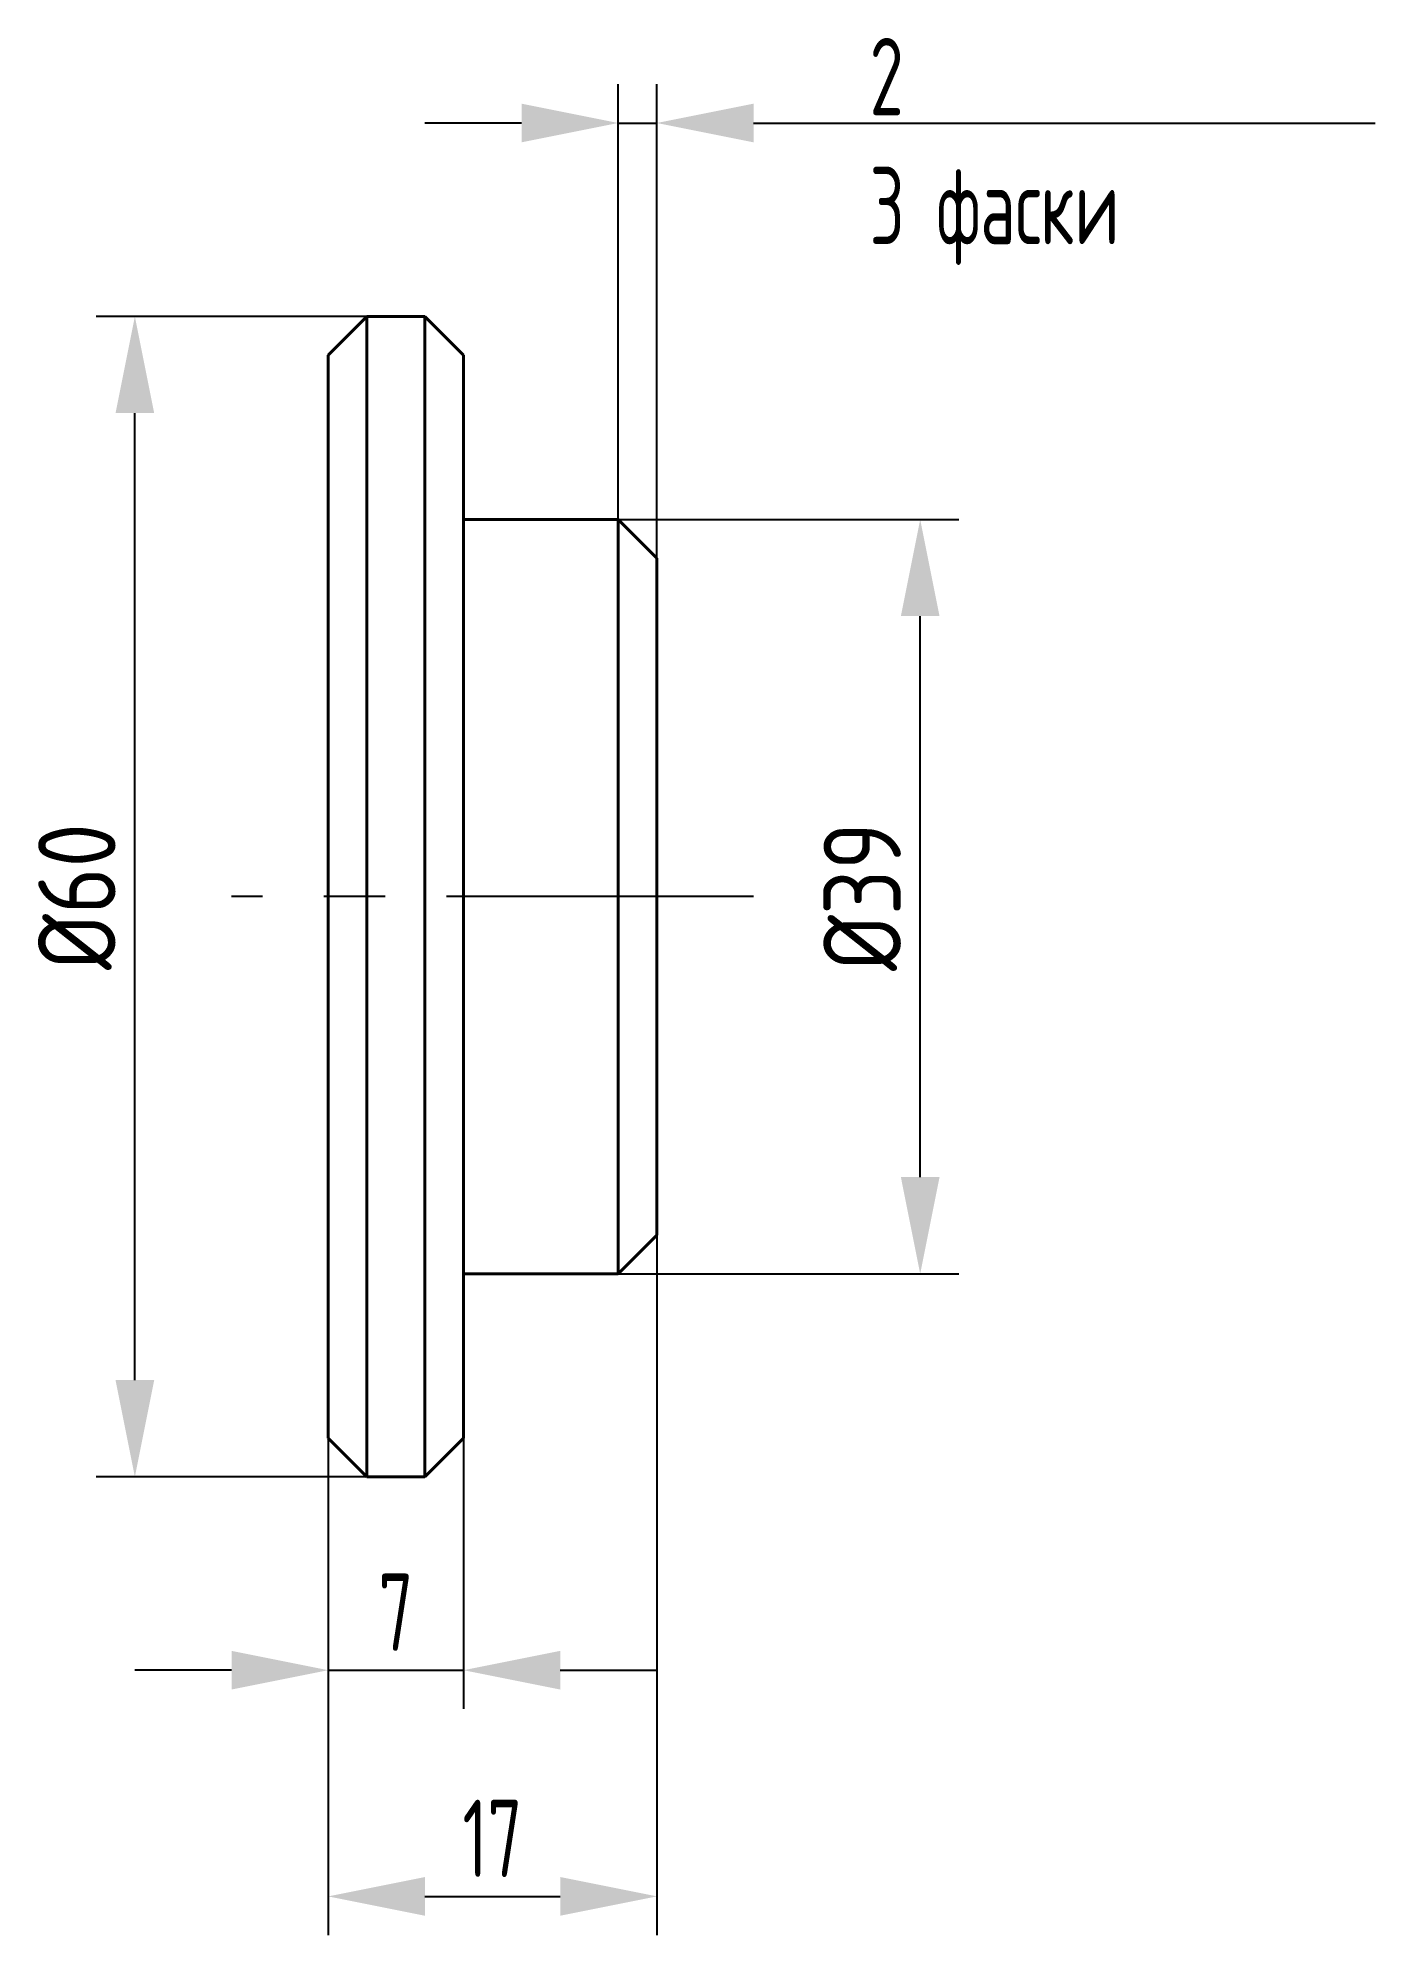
# Model space of a CAD drawing. Header units: millimetres. Extents: x 448 to 732, y 546 to 677.
# Drawn here: x 663.1 to 732.2, y 546.1 to 644.2 of the extents above.
import ezdxf

# ---------------------------------------------------------------- set-up
doc = ezdxf.new("R2010")
doc.units = ezdxf.units.MM
doc.linetypes.add('CENTER', pattern=[50.8, 31.75, -6.35, 6.35, -6.35])
doc.layers.add('Cen', color=5, linetype='CENTER')
doc.layers.add('Dim', color=7, linetype='Continuous')
doc.layers.add('Con', color=6, linetype='Continuous', lineweight=40)
doc.styles.get("Standard").update_dxf_attribs({"font": 'arial.ttf'})
doc.styles.add('Style1', font='romans.shx', dxfattribs={"width": 0.8})
doc.dimstyles.new('DIMSTYLE_1', dxfattribs={"dimtxt": 4, "dimasz": 5, "dimexe": 2, "dimexo": 0, "dimgap": 1, "dimtad": 1, "dimdec": 4, "dimlfac": 2, "dimdsep": 46, "dimtxsty": 'Standard', "dimblk": '_FILLED', "dimblk1": '_FILLED', "dimblk2": '_FILLED', "dimcen": 0.09, "dimadec": 4, "dimazin": 2, "dimtp": 0.3, "dimtm": 0.3, "dimtfac": 1, "dimtdec": 4, "dimtofl": 0, "dimtmove": 0, "dimatfit": 3, "dimldrblk": '_FILLED', "dimfxl": 1, "dimtolj": 1, "dimarcsym": 0})

# ---------------------------------------------------------------- blocks, each defined once
blk = doc.blocks.new('_FILLED')
at = {"color": 0, "linetype": 'ByBlock'}
blk.add_solid([(0, 0), (-1, 0.2), (-1, -0.2)], dxfattribs=at)
blk = doc.blocks.new('*D13')
at = {"layer": 'Defpoints', "color": 0, "linetype": 'Continuous', "transparency": 16777216}
for p in [(695.087, 582.304), (678.087, 571.804), (695.087, 548.108)]:
    blk.add_point(p, dxfattribs=at)
at = {"layer": 'Dim', "color": 0, "linetype": 'Continuous', "lineweight": -2, "transparency": 16777216}
for p, q in [((695.087, 582.304), (695.087, 546.108)), ((678.087, 571.804), (678.087, 546.108)), ((683.087, 548.108), (690.087, 548.108))]:
    blk.add_line(p, q, dxfattribs=at)
at = {"layer": 'Dim', "color": 0, "linetype": 'Continuous', "lineweight": -2, "transparency": 16777216, "xscale": 5, "yscale": 5, "zscale": 5, "rotation": 180}
blk.add_blockref('_FILLED', (678.087, 548.108), dxfattribs=at)
at = {"layer": 'Dim', "color": 0, "linetype": 'Continuous', "lineweight": -2, "transparency": 16777216, "xscale": 5, "yscale": 5, "zscale": 5}
blk.add_blockref('_FILLED', (695.087, 548.108), dxfattribs=at)
at = {"layer": 'Dim', "color": 0, "linetype": 'Continuous', "transparency": 16777216, "insert": (686.579, 553.108), "char_height": 4, "attachment_point": 2, "style": 'Style1'}
blk.add_mtext('\\A1;{\\fГОСТ тип А|b0|i0|c204|p34;\\Q0;17}', dxfattribs=at)
blk = doc.blocks.new('*D14')
at = {"layer": 'Defpoints', "color": 0, "linetype": 'Continuous', "transparency": 16777216}
for p in [(678.087, 571.804), (685.087, 571.804), (685.087, 559.804)]:
    blk.add_point(p, dxfattribs=at)
at = {"layer": 'Dim', "color": 0, "linetype": 'Continuous', "lineweight": -2, "transparency": 16777216}
for p, q in [((678.087, 571.804), (678.087, 557.804)), ((685.087, 571.804), (685.087, 557.804)), ((673.087, 559.804), (668.087, 559.804)), ((678.087, 559.804), (685.087, 559.804)), ((690.087, 559.804), (695.087, 559.804))]:
    blk.add_line(p, q, dxfattribs=at)
at = {"layer": 'Dim', "color": 0, "linetype": 'Continuous', "lineweight": -2, "transparency": 16777216, "xscale": 5, "yscale": 5, "zscale": 5}
blk.add_blockref('_FILLED', (678.087, 559.804), dxfattribs=at)
at = {"layer": 'Dim', "color": 0, "linetype": 'Continuous', "lineweight": -2, "transparency": 16777216, "xscale": 5, "yscale": 5, "zscale": 5, "rotation": 180}
blk.add_blockref('_FILLED', (685.087, 559.804), dxfattribs=at)
at = {"layer": 'Dim', "color": 0, "linetype": 'Continuous', "transparency": 16777216, "insert": (681.587, 564.804), "char_height": 4, "attachment_point": 2, "style": 'Style1'}
blk.add_mtext('\\A1;{\\fГОСТ тип А|b0|i0|c204|p34;\\Q0;7}', dxfattribs=at)
blk = doc.blocks.new('*D15')
at = {"layer": 'Defpoints', "color": 0, "linetype": 'Continuous', "transparency": 16777216}
for p in [(688.163, 619.304), (708.705, 619.304), (686.823, 580.304)]:
    blk.add_point(p, dxfattribs=at)
at = {"layer": 'Dim', "color": 0, "linetype": 'Continuous', "lineweight": -2, "transparency": 16777216}
for p, q in [((688.163, 619.304), (710.705, 619.304)), ((708.705, 585.304), (708.705, 614.304)), ((686.823, 580.304), (710.705, 580.304))]:
    blk.add_line(p, q, dxfattribs=at)
at = {"layer": 'Dim', "color": 0, "linetype": 'Continuous', "lineweight": -2, "transparency": 16777216, "xscale": 5, "yscale": 5, "zscale": 5}
for p, rotation in [((708.705, 619.304), 90), ((708.705, 580.304), 270)]:
    blk.add_blockref('_FILLED', p, dxfattribs=dict(at, rotation=rotation))
at = {"layer": 'Dim', "color": 0, "linetype": 'Continuous', "transparency": 16777216, "insert": (703.705, 599.804), "char_height": 4, "attachment_point": 2, "rotation": 90, "style": 'Style1'}
blk.add_mtext('%%C39', dxfattribs=at)
blk = doc.blocks.new('*D16')
at = {"layer": 'Defpoints', "color": 0, "linetype": 'Continuous', "transparency": 16777216}
for p in [(668.087, 629.804), (681.085, 629.804), (681.228, 569.804)]:
    blk.add_point(p, dxfattribs=at)
at = {"layer": 'Dim', "color": 0, "linetype": 'Continuous', "lineweight": -2, "transparency": 16777216}
for p, q in [((681.085, 629.804), (666.087, 629.804)), ((668.087, 574.804), (668.087, 624.804)), ((681.228, 569.804), (666.087, 569.804))]:
    blk.add_line(p, q, dxfattribs=at)
at = {"layer": 'Dim', "color": 0, "linetype": 'Continuous', "lineweight": -2, "transparency": 16777216, "xscale": 5, "yscale": 5, "zscale": 5}
for p, rotation in [((668.087, 629.804), 90), ((668.087, 569.804), 270)]:
    blk.add_blockref('_FILLED', p, dxfattribs=dict(at, rotation=rotation))
at = {"layer": 'Dim', "color": 0, "linetype": 'Continuous', "transparency": 16777216, "insert": (663.087, 599.804), "char_height": 4, "attachment_point": 2, "rotation": 90, "style": 'Style1'}
blk.add_mtext('%%C60', dxfattribs=at)

msp = doc.modelspace()

# ---------------------------------------------------------------- linework, layer by layer
at = {"layer": 'Cen', "linetype": 'CENTER', "ltscale": 0.5}
msp.add_line((700.08743, 599.8038), (673.08743, 599.8038), dxfattribs=at)
at = {"layer": 'Con', "linetype": 'Continuous'}
for p, q in [((678.08743, 627.8038), (680.08743, 629.8038)), ((680.08743, 569.8038), (680.08743, 629.8038)), ((683.08743, 629.8038), (680.08743, 629.8038)), ((683.08743, 569.8038), (683.08743, 629.8038)), ((683.08743, 629.8038), (685.08743, 627.8038)), ((678.08743, 571.8038), (678.08743, 627.8038)), ((685.08743, 571.8038), (685.08743, 627.8038)), ((693.08743, 619.3038), (685.08743, 619.3038)), ((693.08743, 580.3038), (693.08743, 619.3038)), ((693.08743, 619.3038), (695.08743, 617.3038)), ((695.08743, 582.3038), (695.08743, 617.3038)), ((693.08743, 580.3038), (695.08743, 582.3038)), ((693.08743, 580.3038), (685.08743, 580.3038)), ((678.08743, 571.8038), (680.08743, 569.8038)), ((683.08743, 569.8038), (685.08743, 571.8038)), ((683.08743, 569.8038), (680.08743, 569.8038))]:
    msp.add_line(p, q, dxfattribs=at)
at = {"layer": 'Dim', "linetype": 'Continuous'}
for p, q in [((693.08743, 619.3038), (693.08743, 641.8038)), ((695.08743, 617.3038), (695.08743, 641.8038)), ((688.08743, 639.8038), (683.08743, 639.8038)), ((693.08743, 639.8038), (695.08743, 639.8038)), ((700.08743, 639.8038), (732.23029, 639.8038))]:
    msp.add_line(p, q, dxfattribs=at)

# ---------------------------------------------------------------- block references
at = {"layer": 'Dim', "linetype": 'Continuous', "xscale": 5, "yscale": 5, "zscale": 5}
msp.add_blockref('_FILLED', (693.08743, 639.8038), dxfattribs=at)
at = {"layer": 'Dim', "linetype": 'Continuous', "xscale": 5, "yscale": 5, "zscale": 5, "rotation": 180}
msp.add_blockref('_FILLED', (695.08743, 639.8038), dxfattribs=at)

# ---------------------------------------------------------------- texts
at = {"layer": 'Dim', "linetype": 'Continuous', "insert": (706.08743, 644.20218), "char_height": 4, "attachment_point": 1, "style": 'Style1'}
msp.add_mtext('\\A1;{\\fГОСТ тип А|b0|i0|c204|p34;2\\P3 фаски}', dxfattribs=at)

# ---------------------------------------------------------------- dimensions: what is measured, and where the dimension line sits
at = {"layer": 'Dim', "linetype": 'Continuous'}
for base, p1, p2, picture, middle in [((668.08743, 629.8038), (681.22776, 569.8038), (681.08481, 629.8038), '*D16', (668.08743, 599.8038)), ((708.70531, 619.3038), (686.82309, 580.3038), (688.16325, 619.3038), '*D15', (708.70531, 599.8038))]:
    dim = msp.add_linear_dim(base=base, p1=p1, p2=p2, angle=90, text='%%C<>', dimstyle='DIMSTYLE_1', override={"dimlfac": 1, "dimtxsty": 'Style1', "dimtol": 0, "dimlim": 0, "dimtp": 0.1, "dimtm": 0.1, "dimtfac": 0.71, "dimtdec": 2, "dimtofl": 1, "dimtolj": 0, "dimtzin": 8}, dxfattribs=at)
    dim.commit()
    dim.dimension.update_dxf_attribs({"geometry": picture, "text_midpoint": middle, "dimtype": 160})
for base, p2, picture, middle in [((695.08743, 548.10792), (695.08743, 582.3038), '*D13', (686.57855, 548.10792)), ((685.08743, 559.8038), (685.08743, 571.8038), '*D14', (681.58743, 559.8038))]:
    dim = msp.add_linear_dim(base=base, p1=(678.08743, 571.8038), p2=p2, text='{\\fГОСТ тип А|b0|i0|c204|p34;\\Q0;<>}', dimstyle='DIMSTYLE_1', override={"dimlfac": 1, "dimtxsty": 'Style1', "dimtol": 0, "dimlim": 0, "dimtp": 0.3, "dimtm": 0.3, "dimtfac": 1, "dimtdec": 4, "dimtofl": 1, "dimtolj": 1, "dimtzin": 8}, dxfattribs=at)
    dim.commit()
    dim.dimension.update_dxf_attribs({"geometry": picture, "text_midpoint": middle, "dimtype": 160})

doc.saveas('drawing.dxf')
